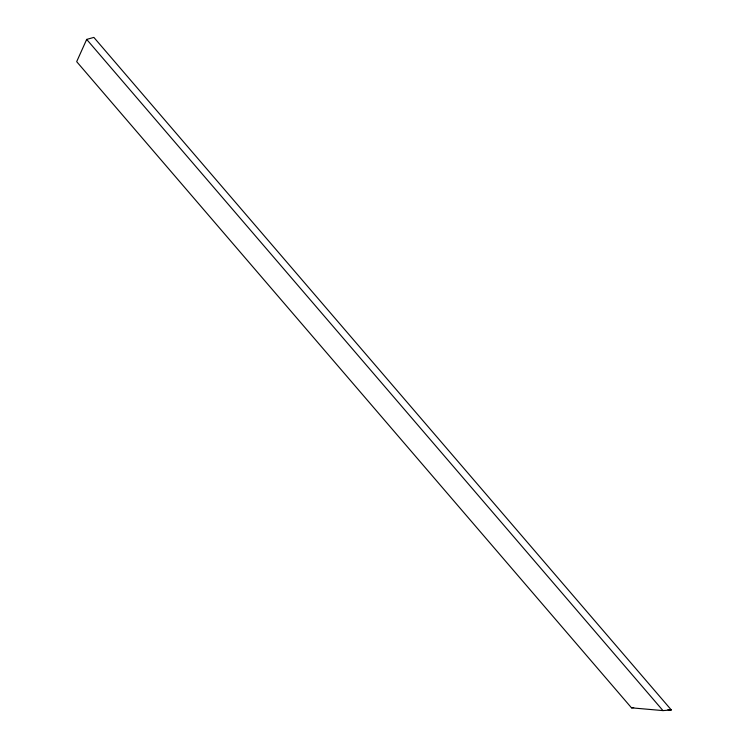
<?xml version="1.0" encoding="UTF-8"?>
<svg xmlns="http://www.w3.org/2000/svg" width="748" height="748" viewBox="0 0 748 748"><rect width="100%" height="100%" fill="white"/><g stroke="black" fill="none" stroke-linecap="round" stroke-linejoin="round"><path stroke-width="1.12" d="M86.684 39.41L76.679 61.663L631.499 707.832L662.98 710.6L671.321 709.955L93.855 37.4L86.684 39.41L662.98 710.6M631.499 707.832L633.706 707.571M667.889 709.646L671.321 709.955"/></g></svg>
